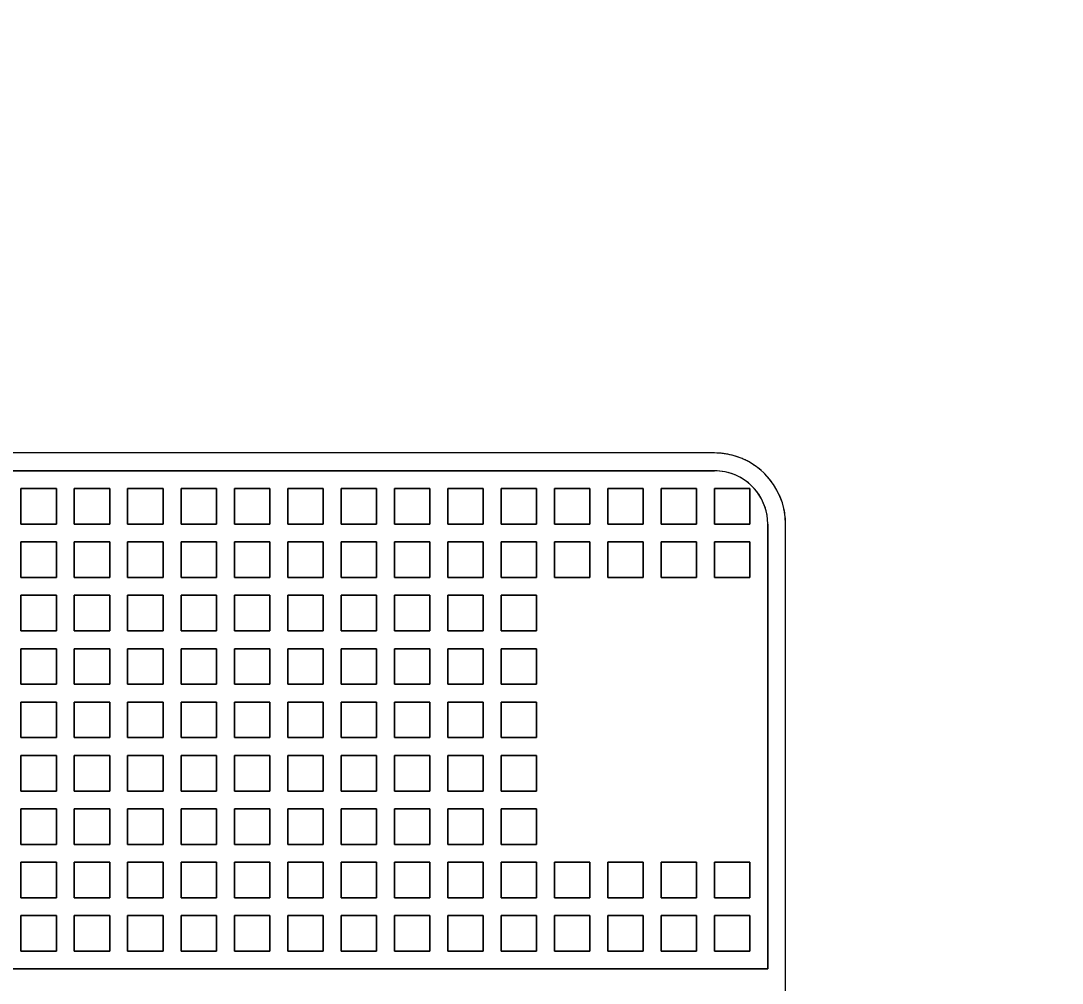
# Model space of a CAD drawing. Header units: millimetres. Extents: x -153298 to 620751, y -313239 to 250031.
# Drawn here: x 96892.5 to 97185.3, y -291896.8 to -291626.3 of the extents above; entities that cross this region are included whole.
import ezdxf

# ---------------------------------------------------------------- set-up
doc = ezdxf.new("R2010")
doc.units = ezdxf.units.MM
doc.layers.add('A-ANNO-DIMS', color=7, linetype='Continuous', lineweight=9)
doc.layers.add('E-LITE-EQPM', color=7, linetype='Continuous', lineweight=35)
doc.styles.add('Arial_2', font='arial.ttf', dxfattribs={"height": 3})
doc.dimstyles.new('DPA-DIM-3_0_T-T', dxfattribs={"dimscale": 304.8, "dimtxt": 306.07782, "dimasz": 0.656168, "dimexe": 0.656168, "dimexo": 0.0625, "dimgap": 0.164042, "dimtad": 1, "dimdec": 0, "dimzin": 0, "dimdsep": 46, "dimtxsty": 'Arial_2', "dimblk1": 'OBLIQUE', "dimblk2": 'OBLIQUE', "dimsah": 1, "dimcen": 0.09, "dimdle": 0.656168, "dimclrd": 7, "dimclre": 7, "dimclrt": 7, "dimadec": 8, "dimazin": 0, "dimtfac": 1, "dimtdec": 4, "dimtix": 1, "dimtmove": 0, "dimatfit": 3, "dimfxl": 1.312336, "dimfxlon": 1, "dimtvp": 1, "dimtolj": 1, "dimtzin": 0, "dimarcsym": 2})

# ---------------------------------------------------------------- blocks, each defined once
blk = doc.blocks.new('ACM_L18 - LED Flood Light Luminaire - ACM_L18 - LED Flood Light Luminaire-V252-2120-01 ENTRANCE 1 SECTION A')
at = {"layer": 'E-LITE-EQPM', "color": 7, "lineweight": 20}
for p, q in [((-886162.71, 104699), (-886572.71, 104699)), ((-886162.71, 104699), (-886572.71, 104699)), ((-886572.71, 104694), (-886162.71, 104694)), ((-886162.71, 104694), (-886572.71, 104694)), ((-886347.71, 104689), (-886357.71, 104689)), ((-886357.71, 104689), (-886357.71, 104679)), ((-886357.71, 104679), (-886357.71, 104689)), ((-886357.71, 104689), (-886347.71, 104689)), ((-886347.71, 104679), (-886347.71, 104689)), ((-886347.71, 104689), (-886347.71, 104679)), ((-886332.71, 104689), (-886342.71, 104689)), ((-886342.71, 104689), (-886342.71, 104679)), ((-886342.71, 104679), (-886342.71, 104689)), ((-886342.71, 104689), (-886332.71, 104689)), ((-886332.71, 104679), (-886332.71, 104689)), ((-886332.71, 104689), (-886332.71, 104679)), ((-886317.71, 104689), (-886327.71, 104689)), ((-886327.71, 104689), (-886327.71, 104679)), ((-886327.71, 104679), (-886327.71, 104689)), ((-886327.71, 104689), (-886317.71, 104689)), ((-886317.71, 104679), (-886317.71, 104689)), ((-886317.71, 104689), (-886317.71, 104679)), ((-886302.71, 104689), (-886312.71, 104689)), ((-886312.71, 104689), (-886312.71, 104679)), ((-886312.71, 104679), (-886312.71, 104689)), ((-886312.71, 104689), (-886302.71, 104689)), ((-886302.71, 104679), (-886302.71, 104689)), ((-886302.71, 104689), (-886302.71, 104679)), ((-886287.71, 104689), (-886297.71, 104689)), ((-886297.71, 104689), (-886297.71, 104679)), ((-886297.71, 104679), (-886297.71, 104689)), ((-886297.71, 104689), (-886287.71, 104689)), ((-886287.71, 104679), (-886287.71, 104689)), ((-886287.71, 104689), (-886287.71, 104679)), ((-886272.71, 104689), (-886282.71, 104689)), ((-886282.71, 104689), (-886282.71, 104679)), ((-886282.71, 104679), (-886282.71, 104689)), ((-886282.71, 104689), (-886272.71, 104689)), ((-886272.71, 104679), (-886272.71, 104689)), ((-886272.71, 104689), (-886272.71, 104679)), ((-886257.71, 104689), (-886267.71, 104689)), ((-886267.71, 104689), (-886267.71, 104679)), ((-886267.71, 104679), (-886267.71, 104689)), ((-886267.71, 104689), (-886257.71, 104689)), ((-886257.71, 104679), (-886257.71, 104689)), ((-886257.71, 104689), (-886257.71, 104679)), ((-886242.71, 104689), (-886252.71, 104689)), ((-886252.71, 104689), (-886252.71, 104679)), ((-886252.71, 104679), (-886252.71, 104689)), ((-886252.71, 104689), (-886242.71, 104689)), ((-886242.71, 104679), (-886242.71, 104689)), ((-886242.71, 104689), (-886242.71, 104679)), ((-886227.71, 104689), (-886237.71, 104689)), ((-886237.71, 104689), (-886237.71, 104679)), ((-886237.71, 104679), (-886237.71, 104689)), ((-886237.71, 104689), (-886227.71, 104689)), ((-886227.71, 104679), (-886227.71, 104689)), ((-886227.71, 104689), (-886227.71, 104679)), ((-886212.71, 104689), (-886222.71, 104689)), ((-886222.71, 104689), (-886222.71, 104679)), ((-886222.71, 104679), (-886222.71, 104689)), ((-886222.71, 104689), (-886212.71, 104689)), ((-886212.71, 104679), (-886212.71, 104689)), ((-886212.71, 104689), (-886212.71, 104679)), ((-886197.71, 104689), (-886207.71, 104689)), ((-886207.71, 104689), (-886207.71, 104679)), ((-886207.71, 104679), (-886207.71, 104689)), ((-886207.71, 104689), (-886197.71, 104689)), ((-886197.71, 104679), (-886197.71, 104689)), ((-886197.71, 104689), (-886197.71, 104679)), ((-886182.71, 104689), (-886192.71, 104689)), ((-886192.71, 104689), (-886192.71, 104679)), ((-886192.71, 104679), (-886192.71, 104689)), ((-886192.71, 104689), (-886182.71, 104689)), ((-886182.71, 104679), (-886182.71, 104689)), ((-886182.71, 104689), (-886182.71, 104679)), ((-886167.71, 104689), (-886177.71, 104689)), ((-886177.71, 104689), (-886177.71, 104679)), ((-886177.71, 104679), (-886177.71, 104689)), ((-886177.71, 104689), (-886167.71, 104689)), ((-886167.71, 104679), (-886167.71, 104689)), ((-886167.71, 104689), (-886167.71, 104679)), ((-886152.71, 104689), (-886162.71, 104689)), ((-886162.71, 104689), (-886162.71, 104679)), ((-886162.71, 104679), (-886162.71, 104689)), ((-886162.71, 104689), (-886152.71, 104689)), ((-886152.71, 104679), (-886152.71, 104689)), ((-886152.71, 104689), (-886152.71, 104679)), ((-886357.71, 104679), (-886347.71, 104679)), ((-886347.71, 104679), (-886357.71, 104679)), ((-886342.71, 104679), (-886332.71, 104679)), ((-886332.71, 104679), (-886342.71, 104679)), ((-886327.71, 104679), (-886317.71, 104679)), ((-886317.71, 104679), (-886327.71, 104679)), ((-886312.71, 104679), (-886302.71, 104679)), ((-886302.71, 104679), (-886312.71, 104679)), ((-886297.71, 104679), (-886287.71, 104679)), ((-886287.71, 104679), (-886297.71, 104679)), ((-886282.71, 104679), (-886272.71, 104679)), ((-886272.71, 104679), (-886282.71, 104679)), ((-886267.71, 104679), (-886257.71, 104679)), ((-886257.71, 104679), (-886267.71, 104679)), ((-886252.71, 104679), (-886242.71, 104679)), ((-886242.71, 104679), (-886252.71, 104679)), ((-886237.71, 104679), (-886227.71, 104679)), ((-886227.71, 104679), (-886237.71, 104679)), ((-886222.71, 104679), (-886212.71, 104679)), ((-886212.71, 104679), (-886222.71, 104679)), ((-886207.71, 104679), (-886197.71, 104679)), ((-886197.71, 104679), (-886207.71, 104679)), ((-886192.71, 104679), (-886182.71, 104679)), ((-886182.71, 104679), (-886192.71, 104679)), ((-886177.71, 104679), (-886167.71, 104679)), ((-886167.71, 104679), (-886177.71, 104679)), ((-886162.71, 104679), (-886152.71, 104679)), ((-886152.71, 104679), (-886162.71, 104679)), ((-886147.71, 104679), (-886147.71, 104554)), ((-886147.71, 104554), (-886147.71, 104679)), ((-886142.71, 104419), (-886142.71, 104679)), ((-886142.71, 104676.95), (-886142.71, 104679)), ((-886347.71, 104674), (-886357.71, 104674)), ((-886357.71, 104674), (-886357.71, 104664)), ((-886357.71, 104664), (-886357.71, 104674)), ((-886357.71, 104674), (-886347.71, 104674)), ((-886347.71, 104664), (-886347.71, 104674)), ((-886347.71, 104674), (-886347.71, 104664)), ((-886332.71, 104674), (-886342.71, 104674)), ((-886342.71, 104674), (-886342.71, 104664)), ((-886342.71, 104664), (-886342.71, 104674)), ((-886342.71, 104674), (-886332.71, 104674)), ((-886332.71, 104664), (-886332.71, 104674)), ((-886332.71, 104674), (-886332.71, 104664)), ((-886317.71, 104674), (-886327.71, 104674)), ((-886327.71, 104674), (-886327.71, 104664)), ((-886327.71, 104664), (-886327.71, 104674)), ((-886327.71, 104674), (-886317.71, 104674)), ((-886317.71, 104664), (-886317.71, 104674)), ((-886317.71, 104674), (-886317.71, 104664)), ((-886302.71, 104674), (-886312.71, 104674)), ((-886312.71, 104674), (-886312.71, 104664)), ((-886312.71, 104664), (-886312.71, 104674)), ((-886312.71, 104674), (-886302.71, 104674)), ((-886302.71, 104664), (-886302.71, 104674)), ((-886302.71, 104674), (-886302.71, 104664)), ((-886287.71, 104674), (-886297.71, 104674)), ((-886297.71, 104674), (-886297.71, 104664)), ((-886297.71, 104664), (-886297.71, 104674)), ((-886297.71, 104674), (-886287.71, 104674)), ((-886287.71, 104664), (-886287.71, 104674)), ((-886287.71, 104674), (-886287.71, 104664)), ((-886272.71, 104674), (-886282.71, 104674)), ((-886282.71, 104674), (-886282.71, 104664)), ((-886282.71, 104664), (-886282.71, 104674)), ((-886282.71, 104674), (-886272.71, 104674)), ((-886272.71, 104664), (-886272.71, 104674)), ((-886272.71, 104674), (-886272.71, 104664)), ((-886257.71, 104674), (-886267.71, 104674)), ((-886267.71, 104674), (-886267.71, 104664)), ((-886267.71, 104664), (-886267.71, 104674)), ((-886267.71, 104674), (-886257.71, 104674)), ((-886257.71, 104664), (-886257.71, 104674)), ((-886257.71, 104674), (-886257.71, 104664)), ((-886242.71, 104674), (-886252.71, 104674)), ((-886252.71, 104674), (-886252.71, 104664)), ((-886252.71, 104664), (-886252.71, 104674)), ((-886252.71, 104674), (-886242.71, 104674)), ((-886242.71, 104664), (-886242.71, 104674)), ((-886242.71, 104674), (-886242.71, 104664)), ((-886227.71, 104674), (-886237.71, 104674)), ((-886237.71, 104674), (-886237.71, 104664)), ((-886237.71, 104664), (-886237.71, 104674)), ((-886237.71, 104674), (-886227.71, 104674)), ((-886227.71, 104664), (-886227.71, 104674)), ((-886227.71, 104674), (-886227.71, 104664)), ((-886212.71, 104674), (-886222.71, 104674)), ((-886222.71, 104674), (-886222.71, 104664)), ((-886222.71, 104664), (-886222.71, 104674)), ((-886222.71, 104674), (-886212.71, 104674)), ((-886212.71, 104664), (-886212.71, 104674)), ((-886212.71, 104674), (-886212.71, 104664)), ((-886197.71, 104674), (-886207.71, 104674)), ((-886207.71, 104674), (-886207.71, 104664)), ((-886207.71, 104664), (-886207.71, 104674)), ((-886207.71, 104674), (-886197.71, 104674)), ((-886197.71, 104664), (-886197.71, 104674)), ((-886197.71, 104674), (-886197.71, 104664)), ((-886182.71, 104674), (-886192.71, 104674)), ((-886192.71, 104674), (-886192.71, 104664)), ((-886192.71, 104664), (-886192.71, 104674)), ((-886192.71, 104674), (-886182.71, 104674)), ((-886182.71, 104664), (-886182.71, 104674)), ((-886182.71, 104674), (-886182.71, 104664)), ((-886167.71, 104674), (-886177.71, 104674)), ((-886177.71, 104674), (-886177.71, 104664)), ((-886177.71, 104664), (-886177.71, 104674)), ((-886177.71, 104674), (-886167.71, 104674)), ((-886167.71, 104664), (-886167.71, 104674)), ((-886167.71, 104674), (-886167.71, 104664)), ((-886152.71, 104674), (-886162.71, 104674)), ((-886162.71, 104674), (-886162.71, 104664)), ((-886162.71, 104664), (-886162.71, 104674)), ((-886162.71, 104674), (-886152.71, 104674)), ((-886152.71, 104664), (-886152.71, 104674)), ((-886152.71, 104674), (-886152.71, 104664)), ((-886357.71, 104664), (-886347.71, 104664)), ((-886347.71, 104664), (-886357.71, 104664)), ((-886342.71, 104664), (-886332.71, 104664)), ((-886332.71, 104664), (-886342.71, 104664)), ((-886327.71, 104664), (-886317.71, 104664)), ((-886317.71, 104664), (-886327.71, 104664)), ((-886312.71, 104664), (-886302.71, 104664)), ((-886302.71, 104664), (-886312.71, 104664)), ((-886297.71, 104664), (-886287.71, 104664)), ((-886287.71, 104664), (-886297.71, 104664)), ((-886282.71, 104664), (-886272.71, 104664)), ((-886272.71, 104664), (-886282.71, 104664)), ((-886267.71, 104664), (-886257.71, 104664)), ((-886257.71, 104664), (-886267.71, 104664)), ((-886252.71, 104664), (-886242.71, 104664)), ((-886242.71, 104664), (-886252.71, 104664)), ((-886237.71, 104664), (-886227.71, 104664)), ((-886227.71, 104664), (-886237.71, 104664)), ((-886222.71, 104664), (-886212.71, 104664)), ((-886212.71, 104664), (-886222.71, 104664)), ((-886207.71, 104664), (-886197.71, 104664)), ((-886197.71, 104664), (-886207.71, 104664)), ((-886192.71, 104664), (-886182.71, 104664)), ((-886182.71, 104664), (-886192.71, 104664)), ((-886177.71, 104664), (-886167.71, 104664)), ((-886167.71, 104664), (-886177.71, 104664)), ((-886162.71, 104664), (-886152.71, 104664)), ((-886152.71, 104664), (-886162.71, 104664)), ((-886347.71, 104659), (-886357.71, 104659)), ((-886357.71, 104659), (-886357.71, 104649)), ((-886357.71, 104649), (-886357.71, 104659)), ((-886357.71, 104659), (-886347.71, 104659)), ((-886347.71, 104649), (-886347.71, 104659)), ((-886347.71, 104659), (-886347.71, 104649)), ((-886332.71, 104659), (-886342.71, 104659)), ((-886342.71, 104659), (-886342.71, 104649)), ((-886342.71, 104649), (-886342.71, 104659)), ((-886342.71, 104659), (-886332.71, 104659)), ((-886332.71, 104649), (-886332.71, 104659)), ((-886332.71, 104659), (-886332.71, 104649)), ((-886317.71, 104659), (-886327.71, 104659)), ((-886327.71, 104659), (-886327.71, 104649)), ((-886327.71, 104649), (-886327.71, 104659)), ((-886327.71, 104659), (-886317.71, 104659)), ((-886317.71, 104649), (-886317.71, 104659)), ((-886317.71, 104659), (-886317.71, 104649)), ((-886302.71, 104659), (-886312.71, 104659)), ((-886312.71, 104659), (-886312.71, 104649)), ((-886312.71, 104649), (-886312.71, 104659)), ((-886312.71, 104659), (-886302.71, 104659)), ((-886302.71, 104649), (-886302.71, 104659)), ((-886302.71, 104659), (-886302.71, 104649)), ((-886287.71, 104659), (-886297.71, 104659)), ((-886297.71, 104659), (-886297.71, 104649)), ((-886297.71, 104649), (-886297.71, 104659)), ((-886297.71, 104659), (-886287.71, 104659)), ((-886287.71, 104649), (-886287.71, 104659)), ((-886287.71, 104659), (-886287.71, 104649)), ((-886272.71, 104659), (-886282.71, 104659)), ((-886282.71, 104659), (-886282.71, 104649)), ((-886282.71, 104649), (-886282.71, 104659)), ((-886282.71, 104659), (-886272.71, 104659)), ((-886272.71, 104649), (-886272.71, 104659)), ((-886272.71, 104659), (-886272.71, 104649)), ((-886257.71, 104659), (-886267.71, 104659)), ((-886267.71, 104659), (-886267.71, 104649)), ((-886267.71, 104649), (-886267.71, 104659)), ((-886267.71, 104659), (-886257.71, 104659)), ((-886257.71, 104649), (-886257.71, 104659)), ((-886257.71, 104659), (-886257.71, 104649)), ((-886242.71, 104659), (-886252.71, 104659)), ((-886252.71, 104659), (-886252.71, 104649)), ((-886252.71, 104649), (-886252.71, 104659)), ((-886252.71, 104659), (-886242.71, 104659)), ((-886242.71, 104649), (-886242.71, 104659)), ((-886242.71, 104659), (-886242.71, 104649)), ((-886227.71, 104659), (-886237.71, 104659)), ((-886237.71, 104659), (-886237.71, 104649)), ((-886237.71, 104649), (-886237.71, 104659)), ((-886237.71, 104659), (-886227.71, 104659)), ((-886227.71, 104649), (-886227.71, 104659)), ((-886227.71, 104659), (-886227.71, 104649)), ((-886212.71, 104659), (-886222.71, 104659)), ((-886222.71, 104659), (-886222.71, 104649)), ((-886222.71, 104649), (-886222.71, 104659)), ((-886222.71, 104659), (-886212.71, 104659)), ((-886212.71, 104649), (-886212.71, 104659)), ((-886212.71, 104659), (-886212.71, 104649)), ((-886357.71, 104649), (-886347.71, 104649)), ((-886347.71, 104649), (-886357.71, 104649)), ((-886342.71, 104649), (-886332.71, 104649)), ((-886332.71, 104649), (-886342.71, 104649)), ((-886327.71, 104649), (-886317.71, 104649)), ((-886317.71, 104649), (-886327.71, 104649)), ((-886312.71, 104649), (-886302.71, 104649)), ((-886302.71, 104649), (-886312.71, 104649)), ((-886297.71, 104649), (-886287.71, 104649)), ((-886287.71, 104649), (-886297.71, 104649)), ((-886282.71, 104649), (-886272.71, 104649)), ((-886272.71, 104649), (-886282.71, 104649)), ((-886267.71, 104649), (-886257.71, 104649)), ((-886257.71, 104649), (-886267.71, 104649)), ((-886252.71, 104649), (-886242.71, 104649)), ((-886242.71, 104649), (-886252.71, 104649)), ((-886237.71, 104649), (-886227.71, 104649)), ((-886227.71, 104649), (-886237.71, 104649)), ((-886222.71, 104649), (-886212.71, 104649)), ((-886212.71, 104649), (-886222.71, 104649)), ((-886347.71, 104644), (-886357.71, 104644)), ((-886357.71, 104644), (-886357.71, 104634)), ((-886357.71, 104634), (-886357.71, 104644)), ((-886357.71, 104644), (-886347.71, 104644)), ((-886347.71, 104634), (-886347.71, 104644)), ((-886347.71, 104644), (-886347.71, 104634)), ((-886332.71, 104644), (-886342.71, 104644)), ((-886342.71, 104644), (-886342.71, 104634)), ((-886342.71, 104634), (-886342.71, 104644)), ((-886342.71, 104644), (-886332.71, 104644)), ((-886332.71, 104634), (-886332.71, 104644)), ((-886332.71, 104644), (-886332.71, 104634)), ((-886317.71, 104644), (-886327.71, 104644)), ((-886327.71, 104644), (-886327.71, 104634)), ((-886327.71, 104634), (-886327.71, 104644)), ((-886327.71, 104644), (-886317.71, 104644)), ((-886317.71, 104634), (-886317.71, 104644)), ((-886317.71, 104644), (-886317.71, 104634)), ((-886302.71, 104644), (-886312.71, 104644)), ((-886312.71, 104644), (-886312.71, 104634)), ((-886312.71, 104634), (-886312.71, 104644)), ((-886312.71, 104644), (-886302.71, 104644)), ((-886302.71, 104634), (-886302.71, 104644)), ((-886302.71, 104644), (-886302.71, 104634)), ((-886287.71, 104644), (-886297.71, 104644)), ((-886297.71, 104644), (-886297.71, 104634)), ((-886297.71, 104634), (-886297.71, 104644)), ((-886297.71, 104644), (-886287.71, 104644)), ((-886287.71, 104634), (-886287.71, 104644)), ((-886287.71, 104644), (-886287.71, 104634)), ((-886272.71, 104644), (-886282.71, 104644)), ((-886282.71, 104644), (-886282.71, 104634)), ((-886282.71, 104634), (-886282.71, 104644)), ((-886282.71, 104644), (-886272.71, 104644)), ((-886272.71, 104634), (-886272.71, 104644)), ((-886272.71, 104644), (-886272.71, 104634)), ((-886257.71, 104644), (-886267.71, 104644)), ((-886267.71, 104644), (-886267.71, 104634)), ((-886267.71, 104634), (-886267.71, 104644)), ((-886267.71, 104644), (-886257.71, 104644)), ((-886257.71, 104634), (-886257.71, 104644)), ((-886257.71, 104644), (-886257.71, 104634)), ((-886242.71, 104644), (-886252.71, 104644)), ((-886252.71, 104644), (-886252.71, 104634)), ((-886252.71, 104634), (-886252.71, 104644)), ((-886252.71, 104644), (-886242.71, 104644)), ((-886242.71, 104634), (-886242.71, 104644)), ((-886242.71, 104644), (-886242.71, 104634)), ((-886227.71, 104644), (-886237.71, 104644)), ((-886237.71, 104644), (-886237.71, 104634)), ((-886237.71, 104634), (-886237.71, 104644)), ((-886237.71, 104644), (-886227.71, 104644)), ((-886227.71, 104634), (-886227.71, 104644)), ((-886227.71, 104644), (-886227.71, 104634)), ((-886212.71, 104644), (-886222.71, 104644)), ((-886222.71, 104644), (-886222.71, 104634)), ((-886222.71, 104634), (-886222.71, 104644)), ((-886222.71, 104644), (-886212.71, 104644)), ((-886212.71, 104634), (-886212.71, 104644)), ((-886212.71, 104644), (-886212.71, 104634)), ((-886357.71, 104634), (-886347.71, 104634)), ((-886347.71, 104634), (-886357.71, 104634)), ((-886342.71, 104634), (-886332.71, 104634)), ((-886332.71, 104634), (-886342.71, 104634)), ((-886327.71, 104634), (-886317.71, 104634)), ((-886317.71, 104634), (-886327.71, 104634)), ((-886312.71, 104634), (-886302.71, 104634)), ((-886302.71, 104634), (-886312.71, 104634)), ((-886297.71, 104634), (-886287.71, 104634)), ((-886287.71, 104634), (-886297.71, 104634)), ((-886282.71, 104634), (-886272.71, 104634)), ((-886272.71, 104634), (-886282.71, 104634)), ((-886267.71, 104634), (-886257.71, 104634)), ((-886257.71, 104634), (-886267.71, 104634)), ((-886252.71, 104634), (-886242.71, 104634)), ((-886242.71, 104634), (-886252.71, 104634)), ((-886237.71, 104634), (-886227.71, 104634)), ((-886227.71, 104634), (-886237.71, 104634)), ((-886222.71, 104634), (-886212.71, 104634)), ((-886212.71, 104634), (-886222.71, 104634)), ((-886347.71, 104629), (-886357.71, 104629)), ((-886357.71, 104629), (-886357.71, 104619)), ((-886357.71, 104619), (-886357.71, 104629)), ((-886357.71, 104629), (-886347.71, 104629)), ((-886347.71, 104619), (-886347.71, 104629)), ((-886347.71, 104629), (-886347.71, 104619)), ((-886332.71, 104629), (-886342.71, 104629)), ((-886342.71, 104629), (-886342.71, 104619)), ((-886342.71, 104619), (-886342.71, 104629)), ((-886342.71, 104629), (-886332.71, 104629)), ((-886332.71, 104619), (-886332.71, 104629)), ((-886332.71, 104629), (-886332.71, 104619)), ((-886317.71, 104629), (-886327.71, 104629)), ((-886327.71, 104629), (-886327.71, 104619)), ((-886327.71, 104619), (-886327.71, 104629)), ((-886327.71, 104629), (-886317.71, 104629)), ((-886317.71, 104619), (-886317.71, 104629)), ((-886317.71, 104629), (-886317.71, 104619)), ((-886302.71, 104629), (-886312.71, 104629)), ((-886312.71, 104629), (-886312.71, 104619)), ((-886312.71, 104619), (-886312.71, 104629)), ((-886312.71, 104629), (-886302.71, 104629)), ((-886302.71, 104619), (-886302.71, 104629)), ((-886302.71, 104629), (-886302.71, 104619)), ((-886287.71, 104629), (-886297.71, 104629)), ((-886297.71, 104629), (-886297.71, 104619)), ((-886297.71, 104619), (-886297.71, 104629)), ((-886297.71, 104629), (-886287.71, 104629)), ((-886287.71, 104619), (-886287.71, 104629)), ((-886287.71, 104629), (-886287.71, 104619)), ((-886272.71, 104629), (-886282.71, 104629)), ((-886282.71, 104629), (-886282.71, 104619)), ((-886282.71, 104619), (-886282.71, 104629)), ((-886282.71, 104629), (-886272.71, 104629)), ((-886272.71, 104619), (-886272.71, 104629)), ((-886272.71, 104629), (-886272.71, 104619)), ((-886257.71, 104629), (-886267.71, 104629)), ((-886267.71, 104629), (-886267.71, 104619)), ((-886267.71, 104619), (-886267.71, 104629)), ((-886267.71, 104629), (-886257.71, 104629)), ((-886257.71, 104619), (-886257.71, 104629)), ((-886257.71, 104629), (-886257.71, 104619)), ((-886242.71, 104629), (-886252.71, 104629)), ((-886252.71, 104629), (-886252.71, 104619)), ((-886252.71, 104619), (-886252.71, 104629)), ((-886252.71, 104629), (-886242.71, 104629)), ((-886242.71, 104619), (-886242.71, 104629)), ((-886242.71, 104629), (-886242.71, 104619)), ((-886227.71, 104629), (-886237.71, 104629)), ((-886237.71, 104629), (-886237.71, 104619)), ((-886237.71, 104619), (-886237.71, 104629)), ((-886237.71, 104629), (-886227.71, 104629)), ((-886227.71, 104619), (-886227.71, 104629)), ((-886227.71, 104629), (-886227.71, 104619)), ((-886212.71, 104629), (-886222.71, 104629)), ((-886222.71, 104629), (-886222.71, 104619)), ((-886222.71, 104619), (-886222.71, 104629)), ((-886222.71, 104629), (-886212.71, 104629)), ((-886212.71, 104619), (-886212.71, 104629)), ((-886212.71, 104629), (-886212.71, 104619)), ((-886357.71, 104619), (-886347.71, 104619)), ((-886347.71, 104619), (-886357.71, 104619)), ((-886342.71, 104619), (-886332.71, 104619)), ((-886332.71, 104619), (-886342.71, 104619)), ((-886327.71, 104619), (-886317.71, 104619)), ((-886317.71, 104619), (-886327.71, 104619)), ((-886312.71, 104619), (-886302.71, 104619)), ((-886302.71, 104619), (-886312.71, 104619)), ((-886297.71, 104619), (-886287.71, 104619)), ((-886287.71, 104619), (-886297.71, 104619)), ((-886282.71, 104619), (-886272.71, 104619)), ((-886272.71, 104619), (-886282.71, 104619)), ((-886267.71, 104619), (-886257.71, 104619)), ((-886257.71, 104619), (-886267.71, 104619)), ((-886252.71, 104619), (-886242.71, 104619)), ((-886242.71, 104619), (-886252.71, 104619)), ((-886237.71, 104619), (-886227.71, 104619)), ((-886227.71, 104619), (-886237.71, 104619)), ((-886222.71, 104619), (-886212.71, 104619)), ((-886212.71, 104619), (-886222.71, 104619)), ((-886347.71, 104614), (-886357.71, 104614)), ((-886357.71, 104614), (-886357.71, 104604)), ((-886357.71, 104604), (-886357.71, 104614)), ((-886357.71, 104614), (-886347.71, 104614)), ((-886347.71, 104604), (-886347.71, 104614)), ((-886347.71, 104614), (-886347.71, 104604)), ((-886332.71, 104614), (-886342.71, 104614)), ((-886342.71, 104614), (-886342.71, 104604)), ((-886342.71, 104604), (-886342.71, 104614)), ((-886342.71, 104614), (-886332.71, 104614)), ((-886332.71, 104604), (-886332.71, 104614)), ((-886332.71, 104614), (-886332.71, 104604)), ((-886317.71, 104614), (-886327.71, 104614)), ((-886327.71, 104614), (-886327.71, 104604)), ((-886327.71, 104604), (-886327.71, 104614)), ((-886327.71, 104614), (-886317.71, 104614)), ((-886317.71, 104604), (-886317.71, 104614)), ((-886317.71, 104614), (-886317.71, 104604)), ((-886302.71, 104614), (-886312.71, 104614)), ((-886312.71, 104614), (-886312.71, 104604)), ((-886312.71, 104604), (-886312.71, 104614)), ((-886312.71, 104614), (-886302.71, 104614)), ((-886302.71, 104604), (-886302.71, 104614)), ((-886302.71, 104614), (-886302.71, 104604)), ((-886287.71, 104614), (-886297.71, 104614)), ((-886297.71, 104614), (-886297.71, 104604)), ((-886297.71, 104604), (-886297.71, 104614)), ((-886297.71, 104614), (-886287.71, 104614)), ((-886287.71, 104604), (-886287.71, 104614)), ((-886287.71, 104614), (-886287.71, 104604)), ((-886272.71, 104614), (-886282.71, 104614)), ((-886282.71, 104614), (-886282.71, 104604)), ((-886282.71, 104604), (-886282.71, 104614)), ((-886282.71, 104614), (-886272.71, 104614)), ((-886272.71, 104604), (-886272.71, 104614)), ((-886272.71, 104614), (-886272.71, 104604)), ((-886257.71, 104614), (-886267.71, 104614)), ((-886267.71, 104614), (-886267.71, 104604)), ((-886267.71, 104604), (-886267.71, 104614)), ((-886267.71, 104614), (-886257.71, 104614)), ((-886257.71, 104604), (-886257.71, 104614)), ((-886257.71, 104614), (-886257.71, 104604)), ((-886242.71, 104614), (-886252.71, 104614)), ((-886252.71, 104614), (-886252.71, 104604)), ((-886252.71, 104604), (-886252.71, 104614)), ((-886252.71, 104614), (-886242.71, 104614)), ((-886242.71, 104604), (-886242.71, 104614)), ((-886242.71, 104614), (-886242.71, 104604)), ((-886227.71, 104614), (-886237.71, 104614)), ((-886237.71, 104614), (-886237.71, 104604)), ((-886237.71, 104604), (-886237.71, 104614)), ((-886237.71, 104614), (-886227.71, 104614)), ((-886227.71, 104604), (-886227.71, 104614)), ((-886227.71, 104614), (-886227.71, 104604)), ((-886212.71, 104614), (-886222.71, 104614)), ((-886222.71, 104614), (-886222.71, 104604)), ((-886222.71, 104604), (-886222.71, 104614)), ((-886222.71, 104614), (-886212.71, 104614)), ((-886212.71, 104604), (-886212.71, 104614)), ((-886212.71, 104614), (-886212.71, 104604)), ((-886357.71, 104604), (-886347.71, 104604)), ((-886347.71, 104604), (-886357.71, 104604)), ((-886342.71, 104604), (-886332.71, 104604)), ((-886332.71, 104604), (-886342.71, 104604)), ((-886327.71, 104604), (-886317.71, 104604)), ((-886317.71, 104604), (-886327.71, 104604)), ((-886312.71, 104604), (-886302.71, 104604)), ((-886302.71, 104604), (-886312.71, 104604)), ((-886297.71, 104604), (-886287.71, 104604)), ((-886287.71, 104604), (-886297.71, 104604)), ((-886282.71, 104604), (-886272.71, 104604)), ((-886272.71, 104604), (-886282.71, 104604)), ((-886267.71, 104604), (-886257.71, 104604)), ((-886257.71, 104604), (-886267.71, 104604)), ((-886252.71, 104604), (-886242.71, 104604)), ((-886242.71, 104604), (-886252.71, 104604)), ((-886237.71, 104604), (-886227.71, 104604)), ((-886227.71, 104604), (-886237.71, 104604)), ((-886222.71, 104604), (-886212.71, 104604)), ((-886212.71, 104604), (-886222.71, 104604)), ((-886347.71, 104599), (-886357.71, 104599)), ((-886357.71, 104599), (-886357.71, 104589)), ((-886357.71, 104589), (-886357.71, 104599)), ((-886357.71, 104599), (-886347.71, 104599)), ((-886347.71, 104589), (-886347.71, 104599)), ((-886347.71, 104599), (-886347.71, 104589)), ((-886332.71, 104599), (-886342.71, 104599)), ((-886342.71, 104599), (-886342.71, 104589)), ((-886342.71, 104589), (-886342.71, 104599)), ((-886342.71, 104599), (-886332.71, 104599)), ((-886332.71, 104589), (-886332.71, 104599)), ((-886332.71, 104599), (-886332.71, 104589)), ((-886317.71, 104599), (-886327.71, 104599)), ((-886327.71, 104599), (-886327.71, 104589)), ((-886327.71, 104589), (-886327.71, 104599)), ((-886327.71, 104599), (-886317.71, 104599)), ((-886317.71, 104589), (-886317.71, 104599)), ((-886317.71, 104599), (-886317.71, 104589)), ((-886302.71, 104599), (-886312.71, 104599)), ((-886312.71, 104599), (-886312.71, 104589)), ((-886312.71, 104589), (-886312.71, 104599)), ((-886312.71, 104599), (-886302.71, 104599)), ((-886302.71, 104589), (-886302.71, 104599)), ((-886302.71, 104599), (-886302.71, 104589)), ((-886287.71, 104599), (-886297.71, 104599)), ((-886297.71, 104599), (-886297.71, 104589)), ((-886297.71, 104589), (-886297.71, 104599)), ((-886297.71, 104599), (-886287.71, 104599)), ((-886287.71, 104589), (-886287.71, 104599)), ((-886287.71, 104599), (-886287.71, 104589)), ((-886272.71, 104599), (-886282.71, 104599)), ((-886282.71, 104599), (-886282.71, 104589)), ((-886282.71, 104589), (-886282.71, 104599)), ((-886282.71, 104599), (-886272.71, 104599)), ((-886272.71, 104589), (-886272.71, 104599)), ((-886272.71, 104599), (-886272.71, 104589)), ((-886257.71, 104599), (-886267.71, 104599)), ((-886267.71, 104599), (-886267.71, 104589)), ((-886267.71, 104589), (-886267.71, 104599)), ((-886267.71, 104599), (-886257.71, 104599)), ((-886257.71, 104589), (-886257.71, 104599)), ((-886257.71, 104599), (-886257.71, 104589)), ((-886242.71, 104599), (-886252.71, 104599)), ((-886252.71, 104599), (-886252.71, 104589)), ((-886252.71, 104589), (-886252.71, 104599)), ((-886252.71, 104599), (-886242.71, 104599)), ((-886242.71, 104589), (-886242.71, 104599)), ((-886242.71, 104599), (-886242.71, 104589)), ((-886227.71, 104599), (-886237.71, 104599)), ((-886237.71, 104599), (-886237.71, 104589)), ((-886237.71, 104589), (-886237.71, 104599)), ((-886237.71, 104599), (-886227.71, 104599)), ((-886227.71, 104589), (-886227.71, 104599)), ((-886227.71, 104599), (-886227.71, 104589)), ((-886212.71, 104599), (-886222.71, 104599)), ((-886222.71, 104599), (-886222.71, 104589)), ((-886222.71, 104589), (-886222.71, 104599)), ((-886222.71, 104599), (-886212.71, 104599)), ((-886212.71, 104589), (-886212.71, 104599)), ((-886212.71, 104599), (-886212.71, 104589)), ((-886357.71, 104589), (-886347.71, 104589)), ((-886347.71, 104589), (-886357.71, 104589)), ((-886342.71, 104589), (-886332.71, 104589)), ((-886332.71, 104589), (-886342.71, 104589)), ((-886327.71, 104589), (-886317.71, 104589)), ((-886317.71, 104589), (-886327.71, 104589)), ((-886312.71, 104589), (-886302.71, 104589)), ((-886302.71, 104589), (-886312.71, 104589)), ((-886297.71, 104589), (-886287.71, 104589)), ((-886287.71, 104589), (-886297.71, 104589)), ((-886282.71, 104589), (-886272.71, 104589)), ((-886272.71, 104589), (-886282.71, 104589)), ((-886267.71, 104589), (-886257.71, 104589)), ((-886257.71, 104589), (-886267.71, 104589)), ((-886252.71, 104589), (-886242.71, 104589)), ((-886242.71, 104589), (-886252.71, 104589)), ((-886237.71, 104589), (-886227.71, 104589)), ((-886227.71, 104589), (-886237.71, 104589)), ((-886222.71, 104589), (-886212.71, 104589)), ((-886212.71, 104589), (-886222.71, 104589)), ((-886347.71, 104584), (-886357.71, 104584)), ((-886357.71, 104584), (-886357.71, 104574)), ((-886357.71, 104574), (-886357.71, 104584)), ((-886357.71, 104584), (-886347.71, 104584)), ((-886347.71, 104574), (-886347.71, 104584)), ((-886347.71, 104584), (-886347.71, 104574)), ((-886332.71, 104584), (-886342.71, 104584)), ((-886342.71, 104584), (-886342.71, 104574)), ((-886342.71, 104574), (-886342.71, 104584)), ((-886342.71, 104584), (-886332.71, 104584)), ((-886332.71, 104574), (-886332.71, 104584)), ((-886332.71, 104584), (-886332.71, 104574)), ((-886317.71, 104584), (-886327.71, 104584)), ((-886327.71, 104584), (-886327.71, 104574)), ((-886327.71, 104574), (-886327.71, 104584)), ((-886327.71, 104584), (-886317.71, 104584)), ((-886317.71, 104574), (-886317.71, 104584)), ((-886317.71, 104584), (-886317.71, 104574)), ((-886302.71, 104584), (-886312.71, 104584)), ((-886312.71, 104584), (-886312.71, 104574)), ((-886312.71, 104574), (-886312.71, 104584)), ((-886312.71, 104584), (-886302.71, 104584)), ((-886302.71, 104574), (-886302.71, 104584)), ((-886302.71, 104584), (-886302.71, 104574)), ((-886287.71, 104584), (-886297.71, 104584)), ((-886297.71, 104584), (-886297.71, 104574)), ((-886297.71, 104574), (-886297.71, 104584)), ((-886297.71, 104584), (-886287.71, 104584)), ((-886287.71, 104574), (-886287.71, 104584)), ((-886287.71, 104584), (-886287.71, 104574)), ((-886272.71, 104584), (-886282.71, 104584)), ((-886282.71, 104584), (-886282.71, 104574)), ((-886282.71, 104574), (-886282.71, 104584)), ((-886282.71, 104584), (-886272.71, 104584)), ((-886272.71, 104574), (-886272.71, 104584)), ((-886272.71, 104584), (-886272.71, 104574)), ((-886257.71, 104584), (-886267.71, 104584)), ((-886267.71, 104584), (-886267.71, 104574)), ((-886267.71, 104574), (-886267.71, 104584)), ((-886267.71, 104584), (-886257.71, 104584)), ((-886257.71, 104574), (-886257.71, 104584)), ((-886257.71, 104584), (-886257.71, 104574)), ((-886242.71, 104584), (-886252.71, 104584)), ((-886252.71, 104584), (-886252.71, 104574)), ((-886252.71, 104574), (-886252.71, 104584)), ((-886252.71, 104584), (-886242.71, 104584)), ((-886242.71, 104574), (-886242.71, 104584)), ((-886242.71, 104584), (-886242.71, 104574)), ((-886227.71, 104584), (-886237.71, 104584)), ((-886237.71, 104584), (-886237.71, 104574)), ((-886237.71, 104574), (-886237.71, 104584)), ((-886237.71, 104584), (-886227.71, 104584)), ((-886227.71, 104574), (-886227.71, 104584)), ((-886227.71, 104584), (-886227.71, 104574)), ((-886212.71, 104584), (-886222.71, 104584)), ((-886222.71, 104584), (-886222.71, 104574)), ((-886222.71, 104574), (-886222.71, 104584)), ((-886222.71, 104584), (-886212.71, 104584)), ((-886212.71, 104574), (-886212.71, 104584)), ((-886212.71, 104584), (-886212.71, 104574)), ((-886197.71, 104584), (-886207.71, 104584)), ((-886207.71, 104584), (-886207.71, 104574)), ((-886207.71, 104574), (-886207.71, 104584)), ((-886207.71, 104584), (-886197.71, 104584)), ((-886197.71, 104574), (-886197.71, 104584)), ((-886197.71, 104584), (-886197.71, 104574)), ((-886182.71, 104584), (-886192.71, 104584)), ((-886192.71, 104584), (-886192.71, 104574)), ((-886192.71, 104574), (-886192.71, 104584)), ((-886192.71, 104584), (-886182.71, 104584)), ((-886182.71, 104574), (-886182.71, 104584)), ((-886182.71, 104584), (-886182.71, 104574)), ((-886167.71, 104584), (-886177.71, 104584)), ((-886177.71, 104584), (-886177.71, 104574)), ((-886177.71, 104574), (-886177.71, 104584)), ((-886177.71, 104584), (-886167.71, 104584)), ((-886167.71, 104574), (-886167.71, 104584)), ((-886167.71, 104584), (-886167.71, 104574)), ((-886152.71, 104584), (-886162.71, 104584)), ((-886162.71, 104584), (-886162.71, 104574)), ((-886162.71, 104574), (-886162.71, 104584)), ((-886162.71, 104584), (-886152.71, 104584)), ((-886152.71, 104574), (-886152.71, 104584)), ((-886152.71, 104584), (-886152.71, 104574)), ((-886357.71, 104574), (-886347.71, 104574)), ((-886347.71, 104574), (-886357.71, 104574)), ((-886342.71, 104574), (-886332.71, 104574)), ((-886332.71, 104574), (-886342.71, 104574)), ((-886327.71, 104574), (-886317.71, 104574)), ((-886317.71, 104574), (-886327.71, 104574)), ((-886312.71, 104574), (-886302.71, 104574)), ((-886302.71, 104574), (-886312.71, 104574)), ((-886297.71, 104574), (-886287.71, 104574)), ((-886287.71, 104574), (-886297.71, 104574)), ((-886282.71, 104574), (-886272.71, 104574)), ((-886272.71, 104574), (-886282.71, 104574)), ((-886267.71, 104574), (-886257.71, 104574)), ((-886257.71, 104574), (-886267.71, 104574)), ((-886252.71, 104574), (-886242.71, 104574)), ((-886242.71, 104574), (-886252.71, 104574)), ((-886237.71, 104574), (-886227.71, 104574)), ((-886227.71, 104574), (-886237.71, 104574)), ((-886222.71, 104574), (-886212.71, 104574)), ((-886212.71, 104574), (-886222.71, 104574)), ((-886207.71, 104574), (-886197.71, 104574)), ((-886197.71, 104574), (-886207.71, 104574)), ((-886192.71, 104574), (-886182.71, 104574)), ((-886182.71, 104574), (-886192.71, 104574)), ((-886177.71, 104574), (-886167.71, 104574)), ((-886167.71, 104574), (-886177.71, 104574)), ((-886162.71, 104574), (-886152.71, 104574)), ((-886152.71, 104574), (-886162.71, 104574)), ((-886347.71, 104569), (-886357.71, 104569)), ((-886357.71, 104569), (-886357.71, 104559)), ((-886357.71, 104559), (-886357.71, 104569)), ((-886357.71, 104569), (-886347.71, 104569)), ((-886347.71, 104559), (-886347.71, 104569)), ((-886347.71, 104569), (-886347.71, 104559)), ((-886332.71, 104569), (-886342.71, 104569)), ((-886342.71, 104569), (-886342.71, 104559)), ((-886342.71, 104559), (-886342.71, 104569)), ((-886342.71, 104569), (-886332.71, 104569)), ((-886332.71, 104559), (-886332.71, 104569)), ((-886332.71, 104569), (-886332.71, 104559)), ((-886317.71, 104569), (-886327.71, 104569)), ((-886327.71, 104569), (-886327.71, 104559)), ((-886327.71, 104559), (-886327.71, 104569)), ((-886327.71, 104569), (-886317.71, 104569)), ((-886317.71, 104559), (-886317.71, 104569)), ((-886317.71, 104569), (-886317.71, 104559)), ((-886302.71, 104569), (-886312.71, 104569)), ((-886312.71, 104569), (-886312.71, 104559)), ((-886312.71, 104559), (-886312.71, 104569)), ((-886312.71, 104569), (-886302.71, 104569)), ((-886302.71, 104559), (-886302.71, 104569)), ((-886302.71, 104569), (-886302.71, 104559)), ((-886287.71, 104569), (-886297.71, 104569)), ((-886297.71, 104569), (-886297.71, 104559)), ((-886297.71, 104559), (-886297.71, 104569)), ((-886297.71, 104569), (-886287.71, 104569)), ((-886287.71, 104559), (-886287.71, 104569)), ((-886287.71, 104569), (-886287.71, 104559)), ((-886272.71, 104569), (-886282.71, 104569)), ((-886282.71, 104569), (-886282.71, 104559)), ((-886282.71, 104559), (-886282.71, 104569)), ((-886282.71, 104569), (-886272.71, 104569)), ((-886272.71, 104559), (-886272.71, 104569)), ((-886272.71, 104569), (-886272.71, 104559)), ((-886257.71, 104569), (-886267.71, 104569)), ((-886267.71, 104569), (-886267.71, 104559)), ((-886267.71, 104559), (-886267.71, 104569)), ((-886267.71, 104569), (-886257.71, 104569)), ((-886257.71, 104559), (-886257.71, 104569)), ((-886257.71, 104569), (-886257.71, 104559)), ((-886242.71, 104569), (-886252.71, 104569)), ((-886252.71, 104569), (-886252.71, 104559)), ((-886252.71, 104559), (-886252.71, 104569)), ((-886252.71, 104569), (-886242.71, 104569)), ((-886242.71, 104559), (-886242.71, 104569)), ((-886242.71, 104569), (-886242.71, 104559)), ((-886227.71, 104569), (-886237.71, 104569)), ((-886237.71, 104569), (-886237.71, 104559)), ((-886237.71, 104559), (-886237.71, 104569)), ((-886237.71, 104569), (-886227.71, 104569)), ((-886227.71, 104559), (-886227.71, 104569)), ((-886227.71, 104569), (-886227.71, 104559)), ((-886212.71, 104569), (-886222.71, 104569)), ((-886222.71, 104569), (-886222.71, 104559)), ((-886222.71, 104559), (-886222.71, 104569)), ((-886222.71, 104569), (-886212.71, 104569)), ((-886212.71, 104559), (-886212.71, 104569)), ((-886212.71, 104569), (-886212.71, 104559)), ((-886197.71, 104569), (-886207.71, 104569)), ((-886207.71, 104569), (-886207.71, 104559)), ((-886207.71, 104559), (-886207.71, 104569)), ((-886207.71, 104569), (-886197.71, 104569)), ((-886197.71, 104559), (-886197.71, 104569)), ((-886197.71, 104569), (-886197.71, 104559)), ((-886182.71, 104569), (-886192.71, 104569)), ((-886192.71, 104569), (-886192.71, 104559)), ((-886192.71, 104559), (-886192.71, 104569)), ((-886192.71, 104569), (-886182.71, 104569)), ((-886182.71, 104559), (-886182.71, 104569)), ((-886182.71, 104569), (-886182.71, 104559)), ((-886167.71, 104569), (-886177.71, 104569)), ((-886177.71, 104569), (-886177.71, 104559)), ((-886177.71, 104559), (-886177.71, 104569)), ((-886177.71, 104569), (-886167.71, 104569)), ((-886167.71, 104559), (-886167.71, 104569)), ((-886167.71, 104569), (-886167.71, 104559)), ((-886152.71, 104569), (-886162.71, 104569)), ((-886162.71, 104569), (-886162.71, 104559)), ((-886162.71, 104559), (-886162.71, 104569)), ((-886162.71, 104569), (-886152.71, 104569)), ((-886152.71, 104559), (-886152.71, 104569)), ((-886152.71, 104569), (-886152.71, 104559)), ((-886357.71, 104559), (-886347.71, 104559)), ((-886347.71, 104559), (-886357.71, 104559)), ((-886342.71, 104559), (-886332.71, 104559)), ((-886332.71, 104559), (-886342.71, 104559)), ((-886327.71, 104559), (-886317.71, 104559)), ((-886317.71, 104559), (-886327.71, 104559)), ((-886312.71, 104559), (-886302.71, 104559)), ((-886302.71, 104559), (-886312.71, 104559)), ((-886297.71, 104559), (-886287.71, 104559)), ((-886287.71, 104559), (-886297.71, 104559)), ((-886282.71, 104559), (-886272.71, 104559)), ((-886272.71, 104559), (-886282.71, 104559)), ((-886267.71, 104559), (-886257.71, 104559)), ((-886257.71, 104559), (-886267.71, 104559)), ((-886252.71, 104559), (-886242.71, 104559)), ((-886242.71, 104559), (-886252.71, 104559)), ((-886237.71, 104559), (-886227.71, 104559)), ((-886227.71, 104559), (-886237.71, 104559)), ((-886222.71, 104559), (-886212.71, 104559)), ((-886212.71, 104559), (-886222.71, 104559)), ((-886207.71, 104559), (-886197.71, 104559)), ((-886197.71, 104559), (-886207.71, 104559)), ((-886192.71, 104559), (-886182.71, 104559)), ((-886182.71, 104559), (-886192.71, 104559)), ((-886177.71, 104559), (-886167.71, 104559)), ((-886167.71, 104559), (-886177.71, 104559)), ((-886162.71, 104559), (-886152.71, 104559)), ((-886152.71, 104559), (-886162.71, 104559)), ((-886147.71, 104554), (-886587.71, 104554)), ((-886587.71, 104554), (-886147.71, 104554))]:
    blk.add_line(p, q, dxfattribs=at)
for radius, start, end in [(20, 0, 90), (15, 0, 90), (15, 78.8027, 90), (15, 0, 75)]:
    blk.add_arc((-886162.71, 104679), radius, start, end, dxfattribs=at)
for points, knots in [([(-886153.27, 104696.63), (-886153.62, 104696.82), (-886154.32, 104697.17), (-886155.43, 104697.64), (-886156.57, 104698.05), (-886158.14, 104698.5), (-886160.17, 104698.89), (-886161.86, 104699), (-886162.71, 104699)], [0.7142857, 0.7142857, 0.7142857, 0.7142857, 0.75, 0.7857143, 0.8214286, 0.8571429, 0.9285714, 1, 1, 1, 1]), ([(-886149.52, 104694.04), (-886149.8, 104694.28), (-886150.38, 104694.76), (-886151.08, 104695.28), (-886151.49, 104695.56), (-886151.59, 104695.62)], [0.57142857, 0.57142857, 0.57142857, 0.57142857, 0.60714286, 0.64285714, 0.65383792, 0.65383792, 0.65383792, 0.65383792]), ([(-886146.58, 104690.82), (-886146.79, 104691.11), (-886147.18, 104691.61), (-886147.59, 104692.09), (-886147.77, 104692.3)], [0.42857143, 0.42857143, 0.42857143, 0.42857143, 0.46428571, 0.49118854, 0.49118854, 0.49118854, 0.49118854])]:
    blk.add_open_spline(points, degree=3, knots=knots, dxfattribs=at)
for points in [[(-886143.7, 104685.2), (-886143.91, 104685.87), (-886144.17, 104686.52), (-886144.45, 104687.16)], [(-886142.71, 104679), (-886142.71, 104680.41), (-886142.86, 104681.81), (-886143.15, 104683.18)]]:
    blk.add_open_spline(points, degree=3, dxfattribs=at)
blk = doc.blocks.new('PPL-C-AECM-1-PP19-EE-M3-0001_rvt-1-2120-01 ENTRANCE 1 SECTION A')
at = {"layer": 'E-LITE-EQPM', "color": 7, "lineweight": 20}
blk.add_blockref('ACM_L18 - LED Flood Light Luminaire - ACM_L18 - LED Flood Light Luminaire-V252-2120-01 ENTRANCE 1 SECTION A', (0, 0), dxfattribs=at)
blk = doc.blocks.new('_Oblique')
at = {"color": 7, "linetype": 'ByBlock', "lineweight": -2}
blk.add_line((-0.5, -0.5), (0.5, 0.5), dxfattribs=at)
blk = doc.blocks.new('*D3764')
at = {"layer": 'A-ANNO-DIMS', "color": 7, "lineweight": -2, "transparency": 16777216}
for p, q in [((97242.88, -291645.36), (97242.88, -292226.31)), ((88642.88, -292407.26), (88642.88, -291826.31)), ((88442.88, -292026.31), (97442.88, -292026.31))]:
    blk.add_line(p, q, dxfattribs=at)
at = {"layer": 'DEFPOINTS', "color": 7, "transparency": 16777216}
for p in [(97242.88, -291626.31), (97242.88, -292026.31), (88642.88, -292426.31)]:
    blk.add_point(p, dxfattribs=at)
at = {"layer": 'A-ANNO-DIMS', "color": 7, "lineweight": -2, "transparency": 16777216, "xscale": 200, "yscale": 200, "zscale": 200, "rotation": 180}
blk.add_blockref('_Oblique', (88642.88, -292026.31), dxfattribs=at)
at = {"layer": 'A-ANNO-DIMS', "color": 7, "lineweight": -2, "transparency": 16777216, "xscale": 200, "yscale": 200, "zscale": 200}
blk.add_blockref('_Oblique', (97242.88, -292026.31), dxfattribs=at)
at = {"layer": 'A-ANNO-DIMS', "color": 7, "transparency": 16777216, "insert": (92942.88, -291974.78), "char_height": 3, "width": 1107.5308, "attachment_point": 5, "style": 'Arial_2'}
blk.add_mtext('\\A1;8600', dxfattribs=at)
blk = doc.blocks.new('*D3765')
at = {"layer": 'A-ANNO-DIMS', "color": 7, "lineweight": -2, "transparency": 16777216}
for p, q in [((97242.88, -291645.36), (97242.88, -292226.31)), ((98407.88, -291645.36), (98407.88, -292226.31)), ((97042.88, -292026.31), (98607.88, -292026.31))]:
    blk.add_line(p, q, dxfattribs=at)
at = {"layer": 'DEFPOINTS', "color": 7, "transparency": 16777216}
for p in [(97242.88, -291626.31), (98407.88, -291626.31), (98407.88, -292026.31)]:
    blk.add_point(p, dxfattribs=at)
at = {"layer": 'A-ANNO-DIMS', "color": 7, "lineweight": -2, "transparency": 16777216, "xscale": 200, "yscale": 200, "zscale": 200, "rotation": 180}
blk.add_blockref('_Oblique', (97242.88, -292026.31), dxfattribs=at)
at = {"layer": 'A-ANNO-DIMS', "color": 7, "lineweight": -2, "transparency": 16777216, "xscale": 200, "yscale": 200, "zscale": 200}
blk.add_blockref('_Oblique', (98407.88, -292026.31), dxfattribs=at)
at = {"layer": 'A-ANNO-DIMS', "color": 7, "transparency": 16777216, "insert": (97825.38, -291974.78), "char_height": 3, "width": 1107.5308, "attachment_point": 5, "style": 'Arial_2'}
blk.add_mtext('\\A1;1165', dxfattribs=at)

msp = doc.modelspace()

# ---------------------------------------------------------------- block references
at = {"color": 7, "lineweight": 5}
msp.add_blockref('PPL-C-AECM-1-PP19-EE-M3-0001_rvt-1-2120-01 ENTRANCE 1 SECTION A', (983250.2539, -396446.753), dxfattribs=at)

# ---------------------------------------------------------------- dimensions: what is measured, and where the dimension line sits
at = {"layer": 'A-ANNO-DIMS', "color": 7}
for base, p1, p2, override, picture, middle in [((97242.88, -292026.3081), (88642.88, -292426.3081), (97242.88, -291626.3081), {"dimpost": '<>', "dimclrd": 7, "dimclre": 7, "dimclrt": 7, "dimfxl": 8637.129153}, '*D3764', (92942.88, -291974.7764)), ((98407.88, -292026.3081), (97242.88, -291626.3081), (98407.88, -291626.3081), {"dimpost": '<>', "dimclrd": 7, "dimclre": 7, "dimclrt": 7, "dimfxl": 1165}, '*D3765', (97825.38, -291974.7764))]:
    dim = msp.add_linear_dim(base=base, p1=p1, p2=p2, dimstyle='DPA-DIM-3_0_T-T', override=override, dxfattribs=at)
    dim.commit()
    dim.dimension.update_dxf_attribs({"geometry": picture, "text_midpoint": middle})

doc.saveas('drawing.dxf')
